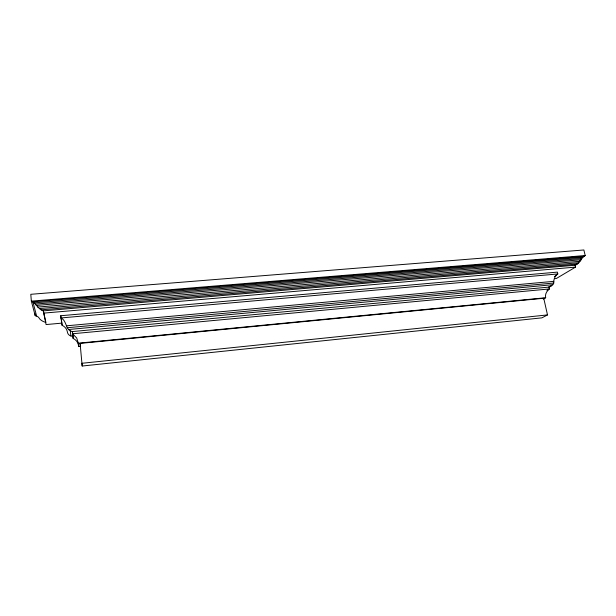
<?xml version="1.0" encoding="UTF-8"?>
<svg xmlns="http://www.w3.org/2000/svg" width="616" height="616" viewBox="0 0 616 616"><rect width="100%" height="100%" fill="white"/><g stroke="black" fill="none" stroke-linecap="round" stroke-linejoin="round"><path stroke-width="0.92" d="M548.694 287.564L552.822 284.707L553.769 283.029C553.468 279.51 554.87 276.03 557.796 273.958L557.372 272.118L60.738 315.738L62.085 325.286A9.964 9.201 -7.4 0 1 67.36 331.801A5.29 4.905 -6 0 0 70.902 335.997L72.911 336.228L73.112 338.392A10.426 9.694 -8.7 0 1 78.648 346.585L80.349 346.415L80.095 343.397L543.743 298.26L547.501 314.922L541.895 317.856L82.182 366.027L80.095 343.397M60.738 315.738L61.893 323.13L46.085 324.563L43.297 310.872L45.907 322.399A12.651 11.596 -5.1 0 1 39.532 318.772A5.506 5.028 -7.3 0 0 36.606 316.07L35.227 315.738L31.347 301.132L585.2 255.525C580.819 257.688 580.064 263.54 575.105 265.25L43.297 310.872C37.876 309.309 36.252 303.188 31.347 301.132L30.8 294.302L583.868 249.973L585.2 255.525L581.928 257.503M582.143 257.311L583.737 256.348L32.91 301.855L36.606 316.07M580.919 258.35L582.536 257.373L34.296 302.864M579.602 260.714L581.227 259.744L36.19 305.444M556.171 274.936L557.796 273.958L60.93 317.956C67.183 320.713 65.127 330.361 72.372 331.562L548.979 287.102L551.143 286.14M554.362 276.615L556.002 275.637M578.432 262.277L580.08 261.292L37.692 307.076M574.666 265.134L578.647 262.747L39.409 308.547M575.383 265.034L576.976 264.079L41.287 309.825M575.105 265.25L575.544 267.105L556.317 278.509L554.454 278.678M548.787 287.064L550.404 286.124M546.946 290.359L549.403 288.942L548.979 287.102M543.343 299.068L545.684 297.744C544.752 294.332 546.831 291.029 549.403 288.942L72.573 333.764L72.372 331.562L72.911 336.228M547.501 314.922L81.951 363.278L82.182 366.027M73.112 338.392L72.573 333.764L76.715 338.038L78.332 343.189L545.684 297.744M67.113 327.75L553.769 283.029M68.422 329.522L552.822 284.707M66.536 325.81L553.838 281.335M43.482 313.136L575.544 267.105M35.412 304.088L581.681 258.528M70.263 330.854L70.902 335.997M78.332 343.189L78.648 346.585M61.962 323.847L62.085 325.286M35.081 313.89L35.227 315.738"/></g></svg>
